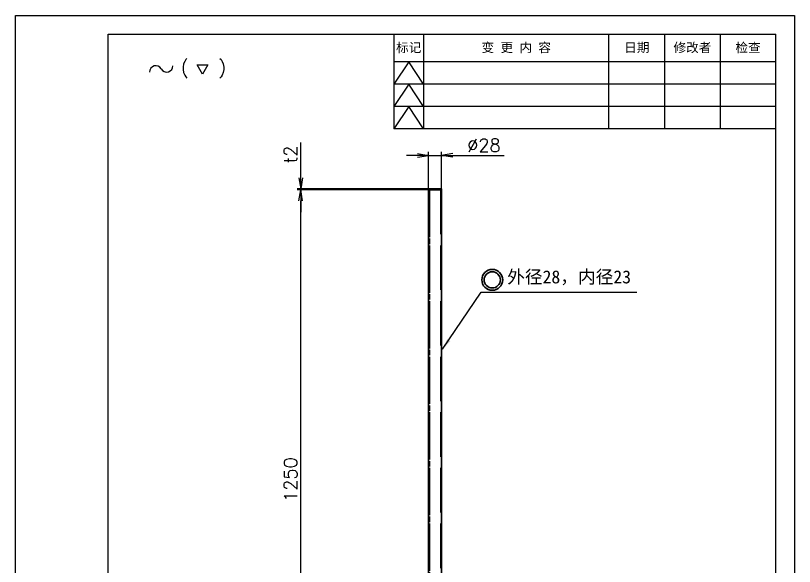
# Model space of a CAD drawing. Header units: millimetres. Extents: x -73083 to 81340, y -6859 to 6812.
# Drawn here: x 54574 to 56254, y -5662 to -4474 of the extents above; entities that cross this region are included whole.
import ezdxf

# ---------------------------------------------------------------- set-up
doc = ezdxf.new("R2010")
doc.units = ezdxf.units.MM
doc.linetypes.add('AM_ISO02W050', pattern=[7.5, 6, -1.5])
doc.linetypes.add('DASHED', pattern=[15, 12, -3])
for name, color, linetype in [('A4', 7, 'Continuous'), ('title_frame', 7, 'Continuous'), ('word_dim', 253, 'Continuous')]:
    doc.layers.add(name, color=color, linetype=linetype)
doc.layers.add('AM_HID', color=1, linetype='AM_ISO02W050', lineweight=25)
doc.layers.add('SOLID LINE', color=7, linetype='Continuous', lineweight=30)
doc.styles.get("Standard").update_dxf_attribs({"font": 'romans.shx', "bigfont": 'bigfont.shx'})
doc.dimstyles.new('1-8', dxfattribs={"dimscale": 8, "dimtxt": 3.5, "dimasz": 3, "dimexe": 1, "dimexo": 0, "dimgap": 1, "dimtad": 3, "dimdsep": 46, "dimtxsty": 'Standard', "dimblk1": 'OPEN', "dimblk2": 'OPEN', "dimsah": 1, "dimcen": 0, "dimclrd": 256, "dimclre": 256, "dimclrt": 3, "dimadec": 0, "dimazin": 0, "dimtfac": 1, "dimtmove": 0, "dimatfit": 3, "dimfxl": 0, "dimtolj": 1, "dimtzin": 0, "dimarcsym": 0})

# ---------------------------------------------------------------- blocks, each defined once
blk = doc.blocks.new('_Open')
at = {"color": 0, "lineweight": -2}
for p, q in [((-1, 0.167), (0, 0)), ((-1, -0.167), (0, 0)), ((0, 0), (-1, 0))]:
    blk.add_line(p, q, dxfattribs=at)
blk = doc.blocks.new('*D637')
at = {"layer": 'DEFPOINTS', "color": 0, "linetype": 'Continuous'}
for p in [(55188.6, -4849.9), (55464.5, -4849.9), (55464.5, -6099.9)]:
    blk.add_point(p, dxfattribs=at)
at = {"layer": 'word_dim', "linetype": 'Continuous', "lineweight": -2}
for p, q in [((55464.5, -4849.9), (55180.6, -4849.9)), ((55188.6, -6075.9), (55188.6, -4873.9)), ((55464.5, -6099.9), (55180.6, -6099.9))]:
    blk.add_line(p, q, dxfattribs=at)
at = {"layer": 'word_dim', "linetype": 'Continuous', "lineweight": -2, "xscale": 24, "yscale": 24, "zscale": 24}
for p, rotation in [((55188.6, -4849.9), 90), ((55188.6, -6099.9), 270)]:
    blk.add_blockref('_Open', p, dxfattribs=dict(at, rotation=rotation))
at = {"layer": 'word_dim', "color": 3, "linetype": 'Continuous', "insert": (55166.6, -5474.9), "char_height": 28, "attachment_point": 5, "rotation": 90}
blk.add_mtext('\\A1;1250', dxfattribs=at)
blk = doc.blocks.new('*D638')
at = {"layer": 'DEFPOINTS', "color": 0, "linetype": 'Continuous'}
for p in [(55492.5, -4775.8), (55464.5, -4849.9), (55492.5, -4852.3)]:
    blk.add_point(p, dxfattribs=at)
at = {"layer": 'word_dim', "linetype": 'Continuous', "lineweight": -2}
for p, q in [((55464.5, -4849.9), (55464.5, -4767.8)), ((55492.5, -4852.3), (55492.5, -4767.8)), ((55440.5, -4775.8), (55416.5, -4775.8)), ((55464.5, -4775.8), (55492.5, -4775.8)), ((55516.5, -4775.8), (55627.2, -4775.8))]:
    blk.add_line(p, q, dxfattribs=at)
at = {"layer": 'word_dim', "linetype": 'Continuous', "lineweight": -2, "xscale": 24, "yscale": 24, "zscale": 24}
blk.add_blockref('_Open', (55464.5, -4775.8), dxfattribs=at)
at = {"layer": 'word_dim', "linetype": 'Continuous', "lineweight": -2, "xscale": 24, "yscale": 24, "zscale": 24, "rotation": 180}
blk.add_blockref('_Open', (55492.5, -4775.8), dxfattribs=at)
at = {"layer": 'word_dim', "color": 3, "linetype": 'Continuous', "insert": (55583.9, -4753.8), "char_height": 28, "attachment_point": 5}
blk.add_mtext('\\A1;%%C28', dxfattribs=at)
blk = doc.blocks.new('*D640')
at = {"layer": 'DEFPOINTS', "color": 0, "linetype": 'Continuous'}
for p in [(55188.6, -4847.9), (55464.5, -4847.9), (55464.5, -4849.9)]:
    blk.add_point(p, dxfattribs=at)
at = {"layer": 'word_dim', "linetype": 'Continuous', "lineweight": -2}
for p, q in [((55188.6, -4823.9), (55188.6, -4747.9)), ((55464.5, -4847.9), (55180.6, -4847.9)), ((55464.5, -4849.9), (55180.6, -4849.9)), ((55188.6, -4849.9), (55188.6, -4847.9)), ((55188.6, -4873.9), (55188.6, -4897.9))]:
    blk.add_line(p, q, dxfattribs=at)
at = {"layer": 'word_dim', "linetype": 'Continuous', "lineweight": -2, "xscale": 24, "yscale": 24, "zscale": 24}
for p, rotation in [((55188.6, -4847.9), 270), ((55188.6, -4849.9), 90)]:
    blk.add_blockref('_Open', p, dxfattribs=dict(at, rotation=rotation))
at = {"layer": 'word_dim', "color": 3, "linetype": 'Continuous', "insert": (55166.6, -4773.9), "char_height": 28, "attachment_point": 5, "rotation": 90}
blk.add_mtext('\\A1;t2', dxfattribs=at)
blk = doc.blocks.new('shiage0')
at = {"layer": 'word_dim', "color": 3, "linetype": 'Continuous'}
for centre, start, end in [((1.69, 0), 30, 180), ((4.61, 1.69), 210, 0)]:
    blk.add_arc(centre, 1.69, start, end, dxfattribs=at)
blk = doc.blocks.new('12')
at = {"layer": 'title_frame', "color": 3, "linetype": 'Continuous'}
blk.add_lwpolyline([(20.46, 3.03), (19.01, 5.53), (21.9, 5.53)], close=True, dxfattribs=at)
blk.add_blockref('shiage0', (6.23, 3.56), dxfattribs=at)
blk.add_text('(   )', height=3.5, dxfattribs=at).set_placement((14.64, 3.08))

msp = doc.modelspace()

# ---------------------------------------------------------------- linework, layer by layer
at = {"color": 7, "lineweight": 35}
for p, q in [((55464.53195, -4847.88773), (55464.53195, -6101.88773)), ((55492.53195, -4847.88773), (55464.53195, -4847.88773)), ((55492.53195, -4849.88773), (55464.53195, -4849.88773)), ((55464.53195, -4849.88773), (55464.53195, -6099.88773)), ((55492.53195, -6101.88773), (55492.53195, -4847.88773))]:
    msp.add_line(p, q, dxfattribs=at)
at = {"color": 1, "linetype": 'DASHED', "lineweight": 13}
msp.add_line((55467.03195, -4849.88773), (55467.03195, -6099.88773), dxfattribs=at)
at = {"color": 7, "lineweight": 35}
for radius in [22.5, 17.5]:
    msp.add_circle((55601.73757, -5044.25665), radius, dxfattribs=at)
at = {"layer": 'A4', "linetype": 'Continuous'}
msp.add_lwpolyline([(54573.55525, -4474.23224), (56253.55525, -4474.23224), (56253.55525, -6850.23224), (54573.55525, -6850.23224)], close=True, dxfattribs=at)
at = {"layer": 'AM_HID', "color": 1, "linetype": 'DASHED', "lineweight": 13, "ltscale": 8}
for p, q in [((55467.03195, -4849.88773), (55467.03195, -6099.88773)), ((55490.03195, -4849.88773), (55490.03195, -6099.88773))]:
    msp.add_line(p, q, dxfattribs=at)
at = {"layer": 'title_frame', "linetype": 'Continuous'}
for p, q in [((54773.55525, -4514.23224), (56213.55525, -4514.23224)), ((54773.55525, -6810.23224), (54773.55525, -4514.23224)), ((55389.55525, -4514.23224), (55389.55525, -4718.23224)), ((55453.55525, -4514.23224), (55453.55525, -4718.23224)), ((55853.55525, -4718.23224), (55853.55525, -4514.23224)), ((55973.55525, -4514.23224), (55973.55525, -4718.23224)), ((56093.55525, -4514.23224), (56093.55525, -4718.23224)), ((56213.55525, -6810.23224), (56213.55525, -4514.23224)), ((56213.55525, -4574.23224), (55389.55525, -4574.23224)), ((55421.55525, -4574.23224), (55389.55525, -4622.23224)), ((55453.55525, -4622.23224), (55421.55525, -4574.23224)), ((56213.55525, -4622.23224), (55389.55525, -4622.23224)), ((55421.55525, -4622.23224), (55389.55525, -4670.23224)), ((55453.55525, -4670.23224), (55421.55525, -4622.23224)), ((56213.55525, -4670.23224), (55389.55525, -4670.23224)), ((55421.55525, -4670.23224), (55389.55525, -4718.23224)), ((55453.55525, -4718.23224), (55421.55525, -4670.23224)), ((56213.55525, -4718.23224), (55389.55525, -4718.23224))]:
    msp.add_line(p, q, dxfattribs=at)

# ---------------------------------------------------------------- block references
at = {"layer": 'word_dim', "color": 3, "linetype": 'Continuous', "ltscale": 5, "xscale": 8, "yscale": 8, "zscale": 8}
msp.add_blockref('12', (54812.84265, -4624.50033), dxfattribs=at)

# ---------------------------------------------------------------- texts
at = {"layer": 'SOLID LINE', "ltscale": 0.5, "char_height": 20, "attachment_point": 5}
for s, insert, width in [('\\pt120;{\\fSimHei|b0|i0|c134|p2;\\C3;标记}', (55421.55525, -4544.23224), 64), ('\\pt120;{\\fSimHei|b0|i0|c134|p2;\\C3;变 更 内 容}', (55653.55525, -4544.23224), 400), ('\\pt120;{\\fSimHei|b0|i0|c134|p2;\\C3;日期}', (55913.55525, -4544.23224), 120), ('\\pt120;{\\fSimHei|b0|i0|c134|p2;\\C3;修改者}', (56033.55525, -4544.23224), 120), ('\\pt120;{\\fSimHei|b0|i0|c134|p2;\\C3;检查}', (56153.55525, -4544.23224), 120)]:
    msp.add_mtext(s, dxfattribs=dict(at, insert=insert, width=width))
at = {"layer": 'word_dim', "color": 3, "linetype": 'Continuous', "insert": (55633.95539, -5023.78712), "char_height": 28, "width": 311.7351979, "attachment_point": 1}
msp.add_mtext('{\\fSimSun|b0|i0|c134|p2;外径28，内径23}', dxfattribs=at)

# ---------------------------------------------------------------- dimensions: what is measured, and where the dimension line sits
at = {"layer": 'word_dim', "linetype": 'Continuous'}
dim = msp.add_linear_dim(base=(55492.53195, -4775.78828), p1=(55464.53195, -4849.88773), p2=(55492.53195, -4852.34294), text='%%C<>', dimstyle='1-8', dxfattribs=at)
dim.commit()
dim.dimension.update_dxf_attribs({"geometry": '*D638', "text_midpoint": (55583.86529, -4753.78828)})
dim = msp.add_linear_dim(base=(55188.62516, -4847.88773), p1=(55464.53195, -4849.88773), p2=(55464.53195, -4847.88773), angle=90, text='t<>', dimstyle='1-8', dxfattribs=at)
dim.commit()
dim.dimension.update_dxf_attribs({"geometry": '*D640', "text_midpoint": (55166.62516, -4773.88773)})
dim = msp.add_linear_dim(base=(55188.62516, -4849.88773), p1=(55464.53195, -6099.88773), p2=(55464.53195, -4849.88773), angle=90, dimstyle='1-8', dxfattribs=at)
dim.commit()
dim.dimension.update_dxf_attribs({"geometry": '*D637', "text_midpoint": (55166.62516, -5474.88773)})

# ---------------------------------------------------------------- leaders
msp.add_leader([(55494.53181, -5194.02883), (55578.14144, -5070.94451), (55913.90663, -5070.94451)], dimstyle='1-8', override={"dimgap": 1, "dimtad": 0}, dxfattribs=at)

doc.saveas('drawing.dxf')
